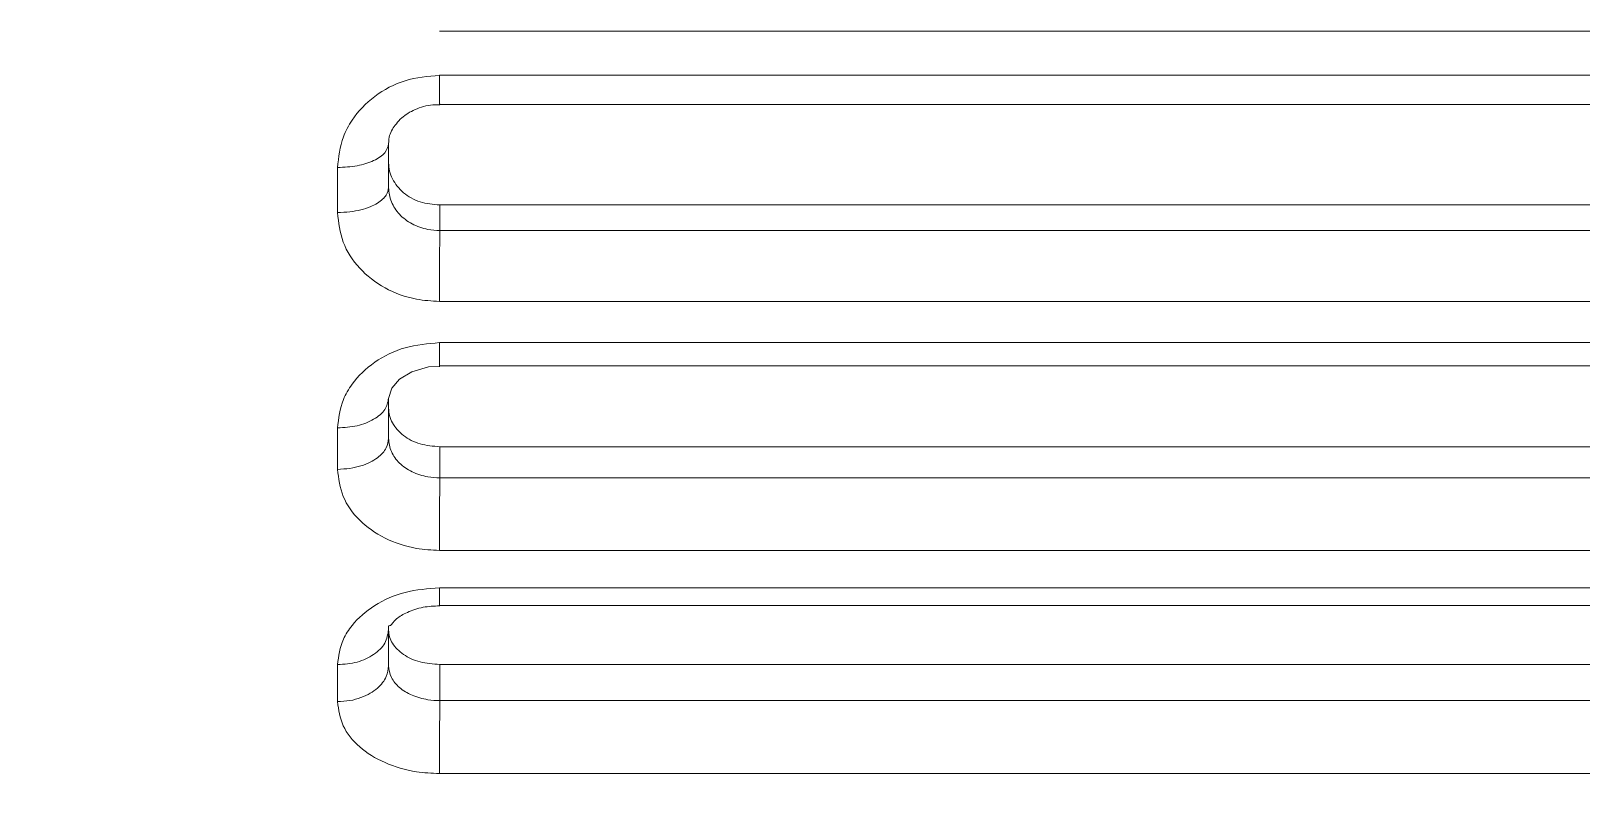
# Model space of a CAD drawing. Header units: inches. Extents: x 0.54 to 10.46, y 0.74 to 7.76.
# Drawn here: x 3.96 to 4.2253, y 4.8892 to 5.0192 of the extents above; entities that cross this region are included whole.
import ezdxf

# ---------------------------------------------------------------- set-up
doc = ezdxf.new("R2010")
doc.units = ezdxf.units.IN
doc.header["$MEASUREMENT"] = 0
doc.layers.add('BG', color=7, linetype='Continuous')
doc.layers.add('MCG-INT-4FT', color=7, linetype='Continuous')

# ---------------------------------------------------------------- blocks, each defined once
blk = doc.blocks.new('block 2')
at = {"layer": 'BG', "true_color": 0xffffff}
h = blk.add_hatch(color=7, dxfattribs=at)
h.dxf.hatch_style = 2
edge = h.paths.add_edge_path()
edge.add_spline(control_points=[(10.29599, 0.90612), (10.29599, 0.90612), (0.87112, 0.90612), (0.87112, 0.90612), (0.87016, 0.90612), (0.86938, 0.90689), (0.86938, 0.90785), (0.86938, 0.90785), (0.86938, 7.59215), (0.86938, 7.59215), (0.86938, 7.59311), (0.87016, 7.59389), (0.87112, 7.59389), (0.87112, 7.59389), (10.29599, 7.59389), (10.29599, 7.59389), (10.29696, 7.59389), (10.29773, 7.59311), (10.29773, 7.59215), (10.29773, 7.59215), (10.29773, 0.90785), (10.29773, 0.90785), (10.29773, 0.90689), (10.29696, 0.90612), (10.29599, 0.90612)], knot_values=[0, 0, 0, 0, 1, 1, 1, 2, 2, 2, 3, 3, 3, 4, 4, 4, 5, 5, 5, 6, 6, 6, 7, 7, 7, 8, 8, 8, 8], degree=3, periodic=1)
h.paths.add_polyline_path([(0.87286, 0.90959), (10.29426, 0.90959), (10.29426, 7.59042), (0.87286, 7.59042)])
at = {"layer": 'BG', "lineweight": 0}
blk.add_open_spline([(10.29599, 0.90612), (10.29599, 0.90612), (0.87112, 0.90612), (0.87112, 0.90612), (0.87016, 0.90612), (0.86938, 0.90689), (0.86938, 0.90785), (0.86938, 0.90785), (0.86938, 7.59215), (0.86938, 7.59215), (0.86938, 7.59311), (0.87016, 7.59389), (0.87112, 7.59389), (0.87112, 7.59389), (10.29599, 7.59389), (10.29599, 7.59389), (10.29696, 7.59389), (10.29773, 7.59311), (10.29773, 7.59215), (10.29773, 7.59215), (10.29773, 0.90785), (10.29773, 0.90785), (10.29773, 0.90689), (10.29696, 0.90612), (10.29599, 0.90612)], degree=3, knots=[0, 0, 0, 0, 1, 1, 1, 2, 2, 2, 3, 3, 3, 4, 4, 4, 5, 5, 5, 6, 6, 6, 7, 7, 7, 8, 8, 8, 8], dxfattribs=at)
blk = doc.blocks.new('block 62')
at = {"layer": 'BG', "true_color": 0xffffff}
h = blk.add_hatch(color=7, dxfattribs=at)
h.dxf.hatch_style = 2
edge = h.paths.add_edge_path()
edge.add_spline(control_points=[(10.46309, 0.739), (10.46309, 0.739), (0.53691, 0.739), (0.53691, 0.739), (0.53595, 0.739), (0.53517, 0.73978), (0.53517, 0.74074), (0.53517, 0.74074), (0.53517, 7.75926), (0.53517, 7.75926), (0.53517, 7.76022), (0.53595, 7.761), (0.53691, 7.761), (0.53691, 7.761), (10.46309, 7.761), (10.46309, 7.761), (10.46406, 7.761), (10.46483, 7.76022), (10.46483, 7.75926), (10.46483, 7.75926), (10.46483, 0.74074), (10.46483, 0.74074), (10.46483, 0.73978), (10.46406, 0.739), (10.46309, 0.739)], knot_values=[0, 0, 0, 0, 1, 1, 1, 2, 2, 2, 3, 3, 3, 4, 4, 4, 5, 5, 5, 6, 6, 6, 7, 7, 7, 8, 8, 8, 8], degree=3, periodic=1)
h.paths.add_polyline_path([(0.53864, 0.74248), (10.46136, 0.74248), (10.46136, 7.75752), (0.53864, 7.75752)])
at = {"layer": 'BG', "lineweight": 0}
blk.add_open_spline([(10.46309, 0.739), (10.46309, 0.739), (0.53691, 0.739), (0.53691, 0.739), (0.53595, 0.739), (0.53517, 0.73978), (0.53517, 0.74074), (0.53517, 0.74074), (0.53517, 7.75926), (0.53517, 7.75926), (0.53517, 7.76022), (0.53595, 7.761), (0.53691, 7.761), (0.53691, 7.761), (10.46309, 7.761), (10.46309, 7.761), (10.46406, 7.761), (10.46483, 7.76022), (10.46483, 7.75926), (10.46483, 7.75926), (10.46483, 0.74074), (10.46483, 0.74074), (10.46483, 0.73978), (10.46406, 0.739), (10.46309, 0.739)], degree=3, knots=[0, 0, 0, 0, 1, 1, 1, 2, 2, 2, 3, 3, 3, 4, 4, 4, 5, 5, 5, 6, 6, 6, 7, 7, 7, 8, 8, 8, 8], dxfattribs=at)
blk = doc.blocks.new('block 459')
at = {"layer": 'MCG-INT-4FT', "color": 7, "lineweight": 5, "true_color": 0xffffff}
blk.add_open_spline([(4.02121, 4.99986), (4.02121, 5.00104), (4.0214, 5.00157), (4.02186, 5.00233), (4.02223, 5.00292), (4.02275, 5.00366), (4.02346, 5.00429), (4.02409, 5.00485), (4.02487, 5.00533), (4.02575, 5.00572), (4.02667, 5.00613), (4.0277, 5.00644), (4.02875, 5.00652), (4.02915, 5.00655), (4.02955, 5.00654), (4.02995, 5.00654)], degree=3, knots=[0, 0, 0, 0, 1, 1, 1, 2, 2, 2, 3, 3, 3, 4, 4, 4, 5, 5, 5, 5], dxfattribs=at)
blk = doc.blocks.new('block 460')
at = {"layer": 'MCG-INT-4FT', "color": 7, "lineweight": 5, "true_color": 0xffffff}
blk.add_lwpolyline([(4.02987, 5.00659), (4.34482, 5.00659)], dxfattribs=at)
blk = doc.blocks.new('block 461')
at = {"layer": 'MCG-INT-4FT', "color": 7, "lineweight": 5, "true_color": 0xffffff}
blk.add_open_spline([(4.02121, 4.95624), (4.02121, 4.95624), (4.02173, 4.95797), (4.02173, 4.95797), (4.02173, 4.95797), (4.02309, 4.95953), (4.02309, 4.95953), (4.02309, 4.95953), (4.02519, 4.96082), (4.02519, 4.96082), (4.02519, 4.96082), (4.02804, 4.96166), (4.02804, 4.96166), (4.02804, 4.96166), (4.02995, 4.96172), (4.02995, 4.96172)], degree=3, knots=[0, 0, 0, 0, 1, 1, 1, 2, 2, 2, 3, 3, 3, 4, 4, 4, 5, 5, 5, 5], dxfattribs=at)
blk = doc.blocks.new('block 462')
at = {"layer": 'MCG-INT-4FT', "color": 7, "lineweight": 5, "true_color": 0xffffff}
blk.add_lwpolyline([(4.02987, 4.96181), (4.34482, 4.96181)], dxfattribs=at)
blk = doc.blocks.new('block 463')
at = {"layer": 'MCG-INT-4FT', "color": 7, "lineweight": 5, "true_color": 0xffffff}
blk.add_open_spline([(4.02121, 4.91659), (4.02121, 4.91778), (4.02119, 4.91711), (4.02151, 4.91734), (4.02171, 4.91749), (4.02205, 4.91802), (4.02258, 4.91848), (4.02306, 4.9189), (4.02369, 4.91927), (4.02443, 4.9196), (4.02522, 4.91996), (4.02614, 4.92029), (4.02712, 4.92047), (4.02803, 4.92063), (4.02899, 4.92067), (4.02995, 4.9207)], degree=3, knots=[0, 0, 0, 0, 1, 1, 1, 2, 2, 2, 3, 3, 3, 4, 4, 4, 5, 5, 5, 5], dxfattribs=at)
blk = doc.blocks.new('block 464')
at = {"layer": 'MCG-INT-4FT', "color": 7, "lineweight": 5, "true_color": 0xffffff}
blk.add_lwpolyline([(4.02987, 4.92075), (4.34482, 4.92075)], dxfattribs=at)
blk = doc.blocks.new('block 516')
at = {"layer": 'MCG-INT-4FT', "color": 7, "lineweight": 5, "true_color": 0xffffff}
blk.add_lwpolyline([(4.34483, 5.01917), (4.02989, 5.01917)], dxfattribs=at)
blk = doc.blocks.new('block 520')
at = {"layer": 'MCG-INT-4FT', "color": 7, "lineweight": 5, "true_color": 0xffffff}
blk.add_lwpolyline([(4.02991, 5.01159), (4.34478, 5.01159)], dxfattribs=at)
blk = doc.blocks.new('block 521')
at = {"layer": 'MCG-INT-4FT', "color": 7, "lineweight": 5, "true_color": 0xffffff}
blk.add_open_spline([(4.01246, 4.99578), (4.01266, 4.99756), (4.01285, 4.99935), (4.01348, 5.00104), (4.01384, 5.00203), (4.01436, 5.00299), (4.01497, 5.0039), (4.016, 5.00543), (4.01731, 5.0068), (4.01884, 5.00796), (4.02038, 5.00913), (4.02215, 5.01008), (4.02404, 5.01065), (4.02592, 5.01122), (4.02791, 5.0114), (4.02991, 5.01159)], degree=3, knots=[0, 0, 0, 0, 1, 1, 1, 2, 2, 2, 3, 3, 3, 4, 4, 4, 5, 5, 5, 5], dxfattribs=at)
blk = doc.blocks.new('block 522')
at = {"layer": 'MCG-INT-4FT', "color": 7, "lineweight": 5, "true_color": 0xffffff}
blk.add_lwpolyline([(4.01246, 4.98807), (4.01246, 4.99578)], dxfattribs=at)
blk = doc.blocks.new('block 523')
at = {"layer": 'MCG-INT-4FT', "color": 7, "lineweight": 5, "true_color": 0xffffff}
blk.add_open_spline([(4.02989, 4.97285), (4.02858, 4.97293), (4.02726, 4.97301), (4.02598, 4.97325), (4.02407, 4.9736), (4.02223, 4.97428), (4.02059, 4.97519), (4.01894, 4.9761), (4.01748, 4.97724), (4.01626, 4.97856), (4.01503, 4.97988), (4.01404, 4.98139), (4.01345, 4.98301), (4.01285, 4.98463), (4.01266, 4.98635), (4.01246, 4.98807)], degree=3, knots=[0, 0, 0, 0, 1, 1, 1, 2, 2, 2, 3, 3, 3, 4, 4, 4, 5, 5, 5, 5], dxfattribs=at)
blk = doc.blocks.new('block 524')
at = {"layer": 'MCG-INT-4FT', "color": 7, "lineweight": 5, "true_color": 0xffffff}
blk.add_lwpolyline([(4.34483, 4.97285), (4.02989, 4.97285)], dxfattribs=at)
blk = doc.blocks.new('block 528')
at = {"layer": 'MCG-INT-4FT', "color": 7, "lineweight": 5, "true_color": 0xffffff}
blk.add_lwpolyline([(4.02991, 4.9658), (4.34478, 4.9658)], dxfattribs=at)
blk = doc.blocks.new('block 529')
at = {"layer": 'MCG-INT-4FT', "color": 7, "lineweight": 5, "true_color": 0xffffff}
blk.add_open_spline([(4.01246, 4.95118), (4.01266, 4.95282), (4.01285, 4.95447), (4.01348, 4.95603), (4.01384, 4.95695), (4.01436, 4.95783), (4.01497, 4.95867), (4.016, 4.96008), (4.01731, 4.96136), (4.01884, 4.96243), (4.02038, 4.96351), (4.02215, 4.9644), (4.02404, 4.96492), (4.02592, 4.96545), (4.02791, 4.96562), (4.02991, 4.9658)], degree=3, knots=[0, 0, 0, 0, 1, 1, 1, 2, 2, 2, 3, 3, 3, 4, 4, 4, 5, 5, 5, 5], dxfattribs=at)
blk = doc.blocks.new('block 530')
at = {"layer": 'MCG-INT-4FT', "color": 7, "lineweight": 5, "true_color": 0xffffff}
blk.add_lwpolyline([(4.01246, 4.94409), (4.01246, 4.95118)], dxfattribs=at)
blk = doc.blocks.new('block 531')
at = {"layer": 'MCG-INT-4FT', "color": 7, "lineweight": 5, "true_color": 0xffffff}
blk.add_open_spline([(4.02989, 4.9302), (4.02858, 4.93027), (4.02726, 4.93035), (4.02598, 4.93056), (4.02407, 4.93088), (4.02223, 4.9315), (4.02059, 4.93233), (4.01894, 4.93316), (4.01748, 4.93419), (4.01626, 4.93539), (4.01503, 4.9366), (4.01404, 4.93798), (4.01345, 4.93946), (4.01285, 4.94094), (4.01266, 4.94252), (4.01246, 4.94409)], degree=3, knots=[0, 0, 0, 0, 1, 1, 1, 2, 2, 2, 3, 3, 3, 4, 4, 4, 5, 5, 5, 5], dxfattribs=at)
blk = doc.blocks.new('block 532')
at = {"layer": 'MCG-INT-4FT', "color": 7, "lineweight": 5, "true_color": 0xffffff}
blk.add_lwpolyline([(4.34483, 4.9302), (4.02989, 4.9302)], dxfattribs=at)
blk = doc.blocks.new('block 536')
at = {"layer": 'MCG-INT-4FT', "color": 7, "lineweight": 5, "true_color": 0xffffff}
blk.add_lwpolyline([(4.02991, 4.9238), (4.34478, 4.9238)], dxfattribs=at)
blk = doc.blocks.new('block 537')
at = {"layer": 'MCG-INT-4FT', "color": 7, "lineweight": 5, "true_color": 0xffffff}
blk.add_open_spline([(4.01246, 4.91064), (4.01266, 4.91211), (4.01285, 4.91359), (4.01348, 4.91499), (4.01384, 4.91582), (4.01436, 4.91661), (4.01497, 4.91737), (4.016, 4.91864), (4.01731, 4.91979), (4.01884, 4.92076), (4.02038, 4.92174), (4.02215, 4.92254), (4.02404, 4.92301), (4.02592, 4.92349), (4.02791, 4.92365), (4.02991, 4.9238)], degree=3, knots=[0, 0, 0, 0, 1, 1, 1, 2, 2, 2, 3, 3, 3, 4, 4, 4, 5, 5, 5, 5], dxfattribs=at)
blk = doc.blocks.new('block 538')
at = {"layer": 'MCG-INT-4FT', "color": 7, "lineweight": 5, "true_color": 0xffffff}
blk.add_lwpolyline([(4.01246, 4.90431), (4.01246, 4.91064)], dxfattribs=at)
blk = doc.blocks.new('block 539')
at = {"layer": 'MCG-INT-4FT', "color": 7, "lineweight": 5, "true_color": 0xffffff}
blk.add_open_spline([(4.02989, 4.89198), (4.02858, 4.89205), (4.02726, 4.89211), (4.02598, 4.8923), (4.02407, 4.89258), (4.02223, 4.89313), (4.02059, 4.89386), (4.01894, 4.89459), (4.01748, 4.89551), (4.01626, 4.89657), (4.01503, 4.89765), (4.01404, 4.89887), (4.01345, 4.90018), (4.01285, 4.9015), (4.01266, 4.9029), (4.01246, 4.90431)], degree=3, knots=[0, 0, 0, 0, 1, 1, 1, 2, 2, 2, 3, 3, 3, 4, 4, 4, 5, 5, 5, 5], dxfattribs=at)
blk = doc.blocks.new('block 540')
at = {"layer": 'MCG-INT-4FT', "color": 7, "lineweight": 5, "true_color": 0xffffff}
blk.add_lwpolyline([(4.34483, 4.89198), (4.02989, 4.89198)], dxfattribs=at)
blk = doc.blocks.new('block 662')
at = {"layer": 'MCG-INT-4FT', "color": 7, "lineweight": 5, "true_color": 0xffffff}
blk.add_open_spline([(4.02121, 4.99987), (4.02107, 4.99933), (4.02094, 4.9988), (4.02054, 4.9983), (4.02014, 4.99781), (4.01946, 4.99736), (4.01864, 4.99698), (4.01783, 4.99659), (4.01686, 4.99628), (4.01581, 4.99609), (4.01475, 4.9959), (4.01361, 4.99584), (4.01246, 4.99578)], degree=3, knots=[0, 0, 0, 0, 1, 1, 1, 2, 2, 2, 3, 3, 3, 4, 4, 4, 4], dxfattribs=at)
blk = doc.blocks.new('block 663')
at = {"layer": 'MCG-INT-4FT', "color": 7, "lineweight": 5, "true_color": 0xffffff}
blk.add_open_spline([(4.02995, 5.00673), (4.02994, 5.00671), (4.02994, 5.00669), (4.02994, 5.00681), (4.02994, 5.00691), (4.02994, 5.00713), (4.02993, 5.00738), (4.02993, 5.00766), (4.02993, 5.00799), (4.02993, 5.00837), (4.02993, 5.00878), (4.02992, 5.00925), (4.02992, 5.00978), (4.02992, 5.01034), (4.02991, 5.01097), (4.02991, 5.01159)], degree=3, knots=[0, 0, 0, 0, 1, 1, 1, 2, 2, 2, 3, 3, 3, 4, 4, 4, 5, 5, 5, 5], dxfattribs=at)
blk = doc.blocks.new('block 667')
at = {"layer": 'MCG-INT-4FT', "color": 7, "lineweight": 5, "true_color": 0xffffff}
blk.add_lwpolyline([(4.02121, 4.99987), (4.02121, 4.99236)], dxfattribs=at)
blk = doc.blocks.new('block 668')
at = {"layer": 'MCG-INT-4FT', "color": 7, "lineweight": 5, "true_color": 0xffffff}
blk.add_open_spline([(4.02121, 4.99236), (4.02112, 4.99192), (4.02104, 4.99148), (4.02079, 4.99106), (4.0205, 4.99057), (4.01996, 4.9901), (4.0193, 4.98969), (4.01892, 4.98947), (4.01851, 4.98926), (4.01805, 4.98907), (4.01757, 4.98887), (4.01704, 4.9887), (4.01647, 4.98856), (4.01587, 4.9884), (4.01524, 4.98828), (4.01458, 4.9882), (4.01389, 4.98812), (4.01318, 4.9881), (4.01246, 4.98807)], degree=3, knots=[0, 0, 0, 0, 1, 1, 1, 2, 2, 2, 3, 3, 3, 4, 4, 4, 5, 5, 5, 6, 6, 6, 6], dxfattribs=at)
blk = doc.blocks.new('block 671')
at = {"layer": 'MCG-INT-4FT', "color": 7, "lineweight": 5, "true_color": 0xffffff}
blk.add_open_spline([(4.02121, 4.99236), (4.02121, 4.99152), (4.02137, 4.9907), (4.02169, 4.98992), (4.02201, 4.98915), (4.02248, 4.98842), (4.02308, 4.98778), (4.02368, 4.98713), (4.02441, 4.98658), (4.02523, 4.98615), (4.02606, 4.9857), (4.02698, 4.98538), (4.02794, 4.98519), (4.0286, 4.98506), (4.02928, 4.98499), (4.02995, 4.98499)], degree=3, knots=[0, 0, 0, 0, 1, 1, 1, 2, 2, 2, 3, 3, 3, 4, 4, 4, 5, 5, 5, 5], dxfattribs=at)
blk = doc.blocks.new('block 672')
at = {"layer": 'MCG-INT-4FT', "color": 7, "lineweight": 5, "true_color": 0xffffff}
blk.add_open_spline([(4.02989, 4.97285), (4.0299, 4.97347), (4.0299, 4.97409), (4.02991, 4.97476), (4.02991, 4.97529), (4.02991, 4.97585), (4.02992, 4.97641), (4.02992, 4.97746), (4.02993, 4.97853), (4.02993, 4.97955), (4.02994, 4.98014), (4.02994, 4.98071), (4.02994, 4.98125), (4.02994, 4.98178), (4.02995, 4.9823), (4.02995, 4.98275), (4.02995, 4.98363), (4.02995, 4.98431), (4.02995, 4.98499)], degree=3, knots=[0, 0, 0, 0, 1, 1, 1, 2, 2, 2, 3, 3, 3, 4, 4, 4, 5, 5, 5, 6, 6, 6, 6], dxfattribs=at)
blk = doc.blocks.new('block 673')
at = {"layer": 'MCG-INT-4FT', "color": 7, "lineweight": 5, "true_color": 0xffffff}
blk.add_open_spline([(4.02995, 4.98937), (4.02881, 4.98948), (4.02767, 4.98958), (4.0266, 4.98992), (4.02555, 4.99025), (4.02458, 4.9908), (4.02377, 4.99148), (4.02297, 4.99216), (4.02232, 4.99296), (4.02187, 4.99384), (4.02165, 4.99427), (4.02148, 4.99473), (4.02137, 4.99519), (4.02127, 4.99566), (4.02124, 4.99614), (4.02121, 4.99662)], degree=3, knots=[0, 0, 0, 0, 1, 1, 1, 2, 2, 2, 3, 3, 3, 4, 4, 4, 5, 5, 5, 5], dxfattribs=at)
blk = doc.blocks.new('block 674')
at = {"layer": 'MCG-INT-4FT', "color": 7, "lineweight": 5, "true_color": 0xffffff}
blk.add_lwpolyline([(4.02995, 4.98937), (4.02995, 4.98499)], dxfattribs=at)
blk = doc.blocks.new('block 677')
at = {"layer": 'MCG-INT-4FT', "color": 7, "lineweight": 5, "true_color": 0xffffff}
blk.add_lwpolyline([(4.02995, 4.98937), (4.34478, 4.98937)], dxfattribs=at)
blk = doc.blocks.new('block 678')
at = {"layer": 'MCG-INT-4FT', "color": 7, "lineweight": 5, "true_color": 0xffffff}
blk.add_lwpolyline([(4.02995, 4.98499), (4.34478, 4.98499)], dxfattribs=at)
blk = doc.blocks.new('block 681')
at = {"layer": 'MCG-INT-4FT', "color": 7, "lineweight": 5, "true_color": 0xffffff}
blk.add_open_spline([(4.02121, 4.95626), (4.02107, 4.95559), (4.02094, 4.95493), (4.02054, 4.95432), (4.02014, 4.9537), (4.01946, 4.95314), (4.01864, 4.95267), (4.01783, 4.95219), (4.01686, 4.9518), (4.01581, 4.95156), (4.01475, 4.95133), (4.01361, 4.95125), (4.01246, 4.95118)], degree=3, knots=[0, 0, 0, 0, 1, 1, 1, 2, 2, 2, 3, 3, 3, 4, 4, 4, 4], dxfattribs=at)
blk = doc.blocks.new('block 682')
at = {"layer": 'MCG-INT-4FT', "color": 7, "lineweight": 5, "true_color": 0xffffff}
blk.add_open_spline([(4.02994, 4.96193), (4.02994, 4.96189), (4.02994, 4.96185), (4.02994, 4.96185), (4.02994, 4.96184), (4.02994, 4.962), (4.02993, 4.96219), (4.02993, 4.9624), (4.02993, 4.96264), (4.02993, 4.96295), (4.02993, 4.96328), (4.02992, 4.96368), (4.02992, 4.96415), (4.02992, 4.96465), (4.02991, 4.96522), (4.02991, 4.9658)], degree=3, knots=[0, 0, 0, 0, 1, 1, 1, 2, 2, 2, 3, 3, 3, 4, 4, 4, 5, 5, 5, 5], dxfattribs=at)
blk = doc.blocks.new('block 685')
at = {"layer": 'MCG-INT-4FT', "color": 7, "lineweight": 5, "true_color": 0xffffff}
blk.add_lwpolyline([(4.02121, 4.95626), (4.02121, 4.94936)], dxfattribs=at)
blk = doc.blocks.new('block 686')
at = {"layer": 'MCG-INT-4FT', "color": 7, "lineweight": 5, "true_color": 0xffffff}
blk.add_open_spline([(4.02121, 4.94936), (4.02112, 4.94882), (4.02104, 4.94828), (4.02079, 4.94776), (4.0205, 4.94716), (4.01996, 4.94658), (4.0193, 4.94608), (4.01892, 4.94581), (4.01851, 4.94555), (4.01805, 4.94532), (4.01757, 4.94508), (4.01704, 4.94487), (4.01647, 4.94469), (4.01587, 4.9445), (4.01524, 4.94435), (4.01458, 4.94426), (4.01389, 4.94416), (4.01318, 4.94413), (4.01246, 4.94409)], degree=3, knots=[0, 0, 0, 0, 1, 1, 1, 2, 2, 2, 3, 3, 3, 4, 4, 4, 5, 5, 5, 6, 6, 6, 6], dxfattribs=at)
blk = doc.blocks.new('block 689')
at = {"layer": 'MCG-INT-4FT', "color": 7, "lineweight": 5, "true_color": 0xffffff}
blk.add_open_spline([(4.02121, 4.94936), (4.02121, 4.9486), (4.02137, 4.94784), (4.02169, 4.94713), (4.02201, 4.94641), (4.02248, 4.94575), (4.02308, 4.94517), (4.02368, 4.94458), (4.02441, 4.94408), (4.02523, 4.94368), (4.02606, 4.94328), (4.02698, 4.94298), (4.02794, 4.94281), (4.0286, 4.94269), (4.02928, 4.94263), (4.02995, 4.94263)], degree=3, knots=[0, 0, 0, 0, 1, 1, 1, 2, 2, 2, 3, 3, 3, 4, 4, 4, 5, 5, 5, 5], dxfattribs=at)
blk = doc.blocks.new('block 690')
at = {"layer": 'MCG-INT-4FT', "color": 7, "lineweight": 5, "true_color": 0xffffff}
blk.add_open_spline([(4.02989, 4.9302), (4.0299, 4.93078), (4.0299, 4.93137), (4.02991, 4.932), (4.02991, 4.93254), (4.02991, 4.93312), (4.02992, 4.93371), (4.02992, 4.93469), (4.02993, 4.93571), (4.02993, 4.9367), (4.02994, 4.9373), (4.02994, 4.93789), (4.02994, 4.93847), (4.02994, 4.93903), (4.02995, 4.93958), (4.02995, 4.94008), (4.02995, 4.94104), (4.02995, 4.94184), (4.02995, 4.94263)], degree=3, knots=[0, 0, 0, 0, 1, 1, 1, 2, 2, 2, 3, 3, 3, 4, 4, 4, 5, 5, 5, 6, 6, 6, 6], dxfattribs=at)
blk = doc.blocks.new('block 692')
at = {"layer": 'MCG-INT-4FT', "color": 7, "lineweight": 5, "true_color": 0xffffff}
blk.add_lwpolyline([(4.02995, 4.94796), (4.34478, 4.94796)], dxfattribs=at)
blk = doc.blocks.new('block 693')
at = {"layer": 'MCG-INT-4FT', "color": 7, "lineweight": 5, "true_color": 0xffffff}
blk.add_open_spline([(4.02995, 4.94796), (4.02881, 4.94806), (4.02767, 4.94816), (4.0266, 4.94846), (4.02555, 4.94877), (4.02458, 4.94927), (4.02377, 4.9499), (4.02297, 4.95051), (4.02232, 4.95124), (4.02187, 4.95205), (4.02165, 4.95244), (4.02148, 4.95286), (4.02137, 4.95329), (4.02127, 4.95372), (4.02124, 4.95416), (4.02121, 4.9546)], degree=3, knots=[0, 0, 0, 0, 1, 1, 1, 2, 2, 2, 3, 3, 3, 4, 4, 4, 5, 5, 5, 5], dxfattribs=at)
blk = doc.blocks.new('block 694')
at = {"layer": 'MCG-INT-4FT', "color": 7, "lineweight": 5, "true_color": 0xffffff}
blk.add_lwpolyline([(4.02995, 4.94796), (4.02995, 4.94263)], dxfattribs=at)
blk = doc.blocks.new('block 696')
at = {"layer": 'MCG-INT-4FT', "color": 7, "lineweight": 5, "true_color": 0xffffff}
blk.add_lwpolyline([(4.02995, 4.94263), (4.34478, 4.94263)], dxfattribs=at)
blk = doc.blocks.new('block 699')
at = {"layer": 'MCG-INT-4FT', "color": 7, "lineweight": 5, "true_color": 0xffffff}
blk.add_open_spline([(4.02121, 4.91662), (4.02107, 4.91584), (4.02094, 4.91505), (4.02054, 4.91433), (4.02014, 4.91361), (4.01946, 4.91295), (4.01864, 4.91239), (4.01783, 4.91183), (4.01686, 4.91137), (4.01581, 4.91109), (4.01475, 4.91082), (4.01361, 4.91073), (4.01246, 4.91064)], degree=3, knots=[0, 0, 0, 0, 1, 1, 1, 2, 2, 2, 3, 3, 3, 4, 4, 4, 4], dxfattribs=at)
blk = doc.blocks.new('block 700')
at = {"layer": 'MCG-INT-4FT', "color": 7, "lineweight": 5, "true_color": 0xffffff}
blk.add_open_spline([(4.02994, 4.92078), (4.02994, 4.92079), (4.02994, 4.9208), (4.02993, 4.92087), (4.02993, 4.92096), (4.02993, 4.92114), (4.02993, 4.92138), (4.02993, 4.92164), (4.02992, 4.92196), (4.02992, 4.92236), (4.02992, 4.92278), (4.02991, 4.92329), (4.02991, 4.9238)], degree=3, knots=[0, 0, 0, 0, 1, 1, 1, 2, 2, 2, 3, 3, 3, 4, 4, 4, 4], dxfattribs=at)
blk = doc.blocks.new('block 703')
at = {"layer": 'MCG-INT-4FT', "color": 7, "lineweight": 5, "true_color": 0xffffff}
blk.add_lwpolyline([(4.02121, 4.91662), (4.02121, 4.91045)], dxfattribs=at)
blk = doc.blocks.new('block 704')
at = {"layer": 'MCG-INT-4FT', "color": 7, "lineweight": 5, "true_color": 0xffffff}
blk.add_open_spline([(4.02121, 4.91045), (4.02112, 4.90982), (4.02104, 4.90919), (4.02079, 4.90859), (4.0205, 4.90788), (4.01996, 4.90721), (4.0193, 4.90663), (4.01892, 4.9063), (4.01851, 4.906), (4.01805, 4.90574), (4.01757, 4.90545), (4.01704, 4.9052), (4.01647, 4.905), (4.01587, 4.90478), (4.01524, 4.9046), (4.01458, 4.90449), (4.01389, 4.90438), (4.01318, 4.90434), (4.01246, 4.90431)], degree=3, knots=[0, 0, 0, 0, 1, 1, 1, 2, 2, 2, 3, 3, 3, 4, 4, 4, 5, 5, 5, 6, 6, 6, 6], dxfattribs=at)
blk = doc.blocks.new('block 707')
at = {"layer": 'MCG-INT-4FT', "color": 7, "lineweight": 5, "true_color": 0xffffff}
blk.add_open_spline([(4.02121, 4.91045), (4.02121, 4.90978), (4.02137, 4.9091), (4.02169, 4.90846), (4.02201, 4.90783), (4.02248, 4.90724), (4.02308, 4.90673), (4.02368, 4.90621), (4.02441, 4.90576), (4.02523, 4.90541), (4.02606, 4.90505), (4.02698, 4.9048), (4.02794, 4.90464), (4.0286, 4.90454), (4.02928, 4.90448), (4.02995, 4.90448)], degree=3, knots=[0, 0, 0, 0, 1, 1, 1, 2, 2, 2, 3, 3, 3, 4, 4, 4, 5, 5, 5, 5], dxfattribs=at)
blk = doc.blocks.new('block 708')
at = {"layer": 'MCG-INT-4FT', "color": 7, "lineweight": 5, "true_color": 0xffffff}
blk.add_open_spline([(4.02989, 4.89198), (4.0299, 4.89251), (4.0299, 4.89304), (4.02991, 4.89363), (4.02991, 4.89416), (4.02992, 4.89473), (4.02992, 4.89532), (4.02992, 4.89626), (4.02993, 4.89725), (4.02993, 4.89823), (4.02994, 4.89881), (4.02994, 4.89939), (4.02994, 4.89996), (4.02994, 4.90054), (4.02995, 4.90112), (4.02995, 4.90166), (4.02995, 4.90269), (4.02995, 4.90359), (4.02995, 4.90448)], degree=3, knots=[0, 0, 0, 0, 1, 1, 1, 2, 2, 2, 3, 3, 3, 4, 4, 4, 5, 5, 5, 6, 6, 6, 6], dxfattribs=at)
blk = doc.blocks.new('block 710')
at = {"layer": 'MCG-INT-4FT', "color": 7, "lineweight": 5, "true_color": 0xffffff}
blk.add_lwpolyline([(4.02995, 4.91067), (4.34478, 4.91067)], dxfattribs=at)
blk = doc.blocks.new('block 711')
at = {"layer": 'MCG-INT-4FT', "color": 7, "lineweight": 5, "true_color": 0xffffff}
blk.add_open_spline([(4.02995, 4.91067), (4.02881, 4.91076), (4.02767, 4.91085), (4.0266, 4.91112), (4.02555, 4.91139), (4.02458, 4.91183), (4.02377, 4.91239), (4.02297, 4.91293), (4.02232, 4.91358), (4.02187, 4.9143), (4.02165, 4.91466), (4.02148, 4.91503), (4.02137, 4.91541), (4.02127, 4.91579), (4.02124, 4.91618), (4.02121, 4.91657)], degree=3, knots=[0, 0, 0, 0, 1, 1, 1, 2, 2, 2, 3, 3, 3, 4, 4, 4, 5, 5, 5, 5], dxfattribs=at)
blk = doc.blocks.new('block 713')
at = {"layer": 'MCG-INT-4FT', "color": 7, "lineweight": 5, "true_color": 0xffffff}
blk.add_lwpolyline([(4.02995, 4.91067), (4.02995, 4.90448)], dxfattribs=at)
blk = doc.blocks.new('block 714')
at = {"layer": 'MCG-INT-4FT', "color": 7, "lineweight": 5, "true_color": 0xffffff}
blk.add_lwpolyline([(4.02995, 4.90448), (4.34478, 4.90448)], dxfattribs=at)

msp = doc.modelspace()

# ---------------------------------------------------------------- block references
at = {"layer": 'BG'}
for name in ['block 62', 'block 2']:
    msp.add_blockref(name, (0, 0), dxfattribs=at)
at = {"layer": 'MCG-INT-4FT'}
for name in ['block 516', 'block 521', 'block 520', 'block 663', 'block 459', 'block 460', 'block 662', 'block 667', 'block 673', 'block 522', 'block 668', 'block 671', 'block 674', 'block 677', 'block 523', 'block 672', 'block 678', 'block 524', 'block 529', 'block 528', 'block 682', 'block 462', 'block 461', 'block 681', 'block 685', 'block 693', 'block 530', 'block 686', 'block 689', 'block 692', 'block 694', 'block 531', 'block 690', 'block 696', 'block 532', 'block 537', 'block 536', 'block 700', 'block 463', 'block 464', 'block 699', 'block 703', 'block 711', 'block 538', 'block 704', 'block 707', 'block 710', 'block 713', 'block 539', 'block 708', 'block 714', 'block 540']:
    msp.add_blockref(name, (0, 0), dxfattribs=at)

doc.saveas('drawing.dxf')
